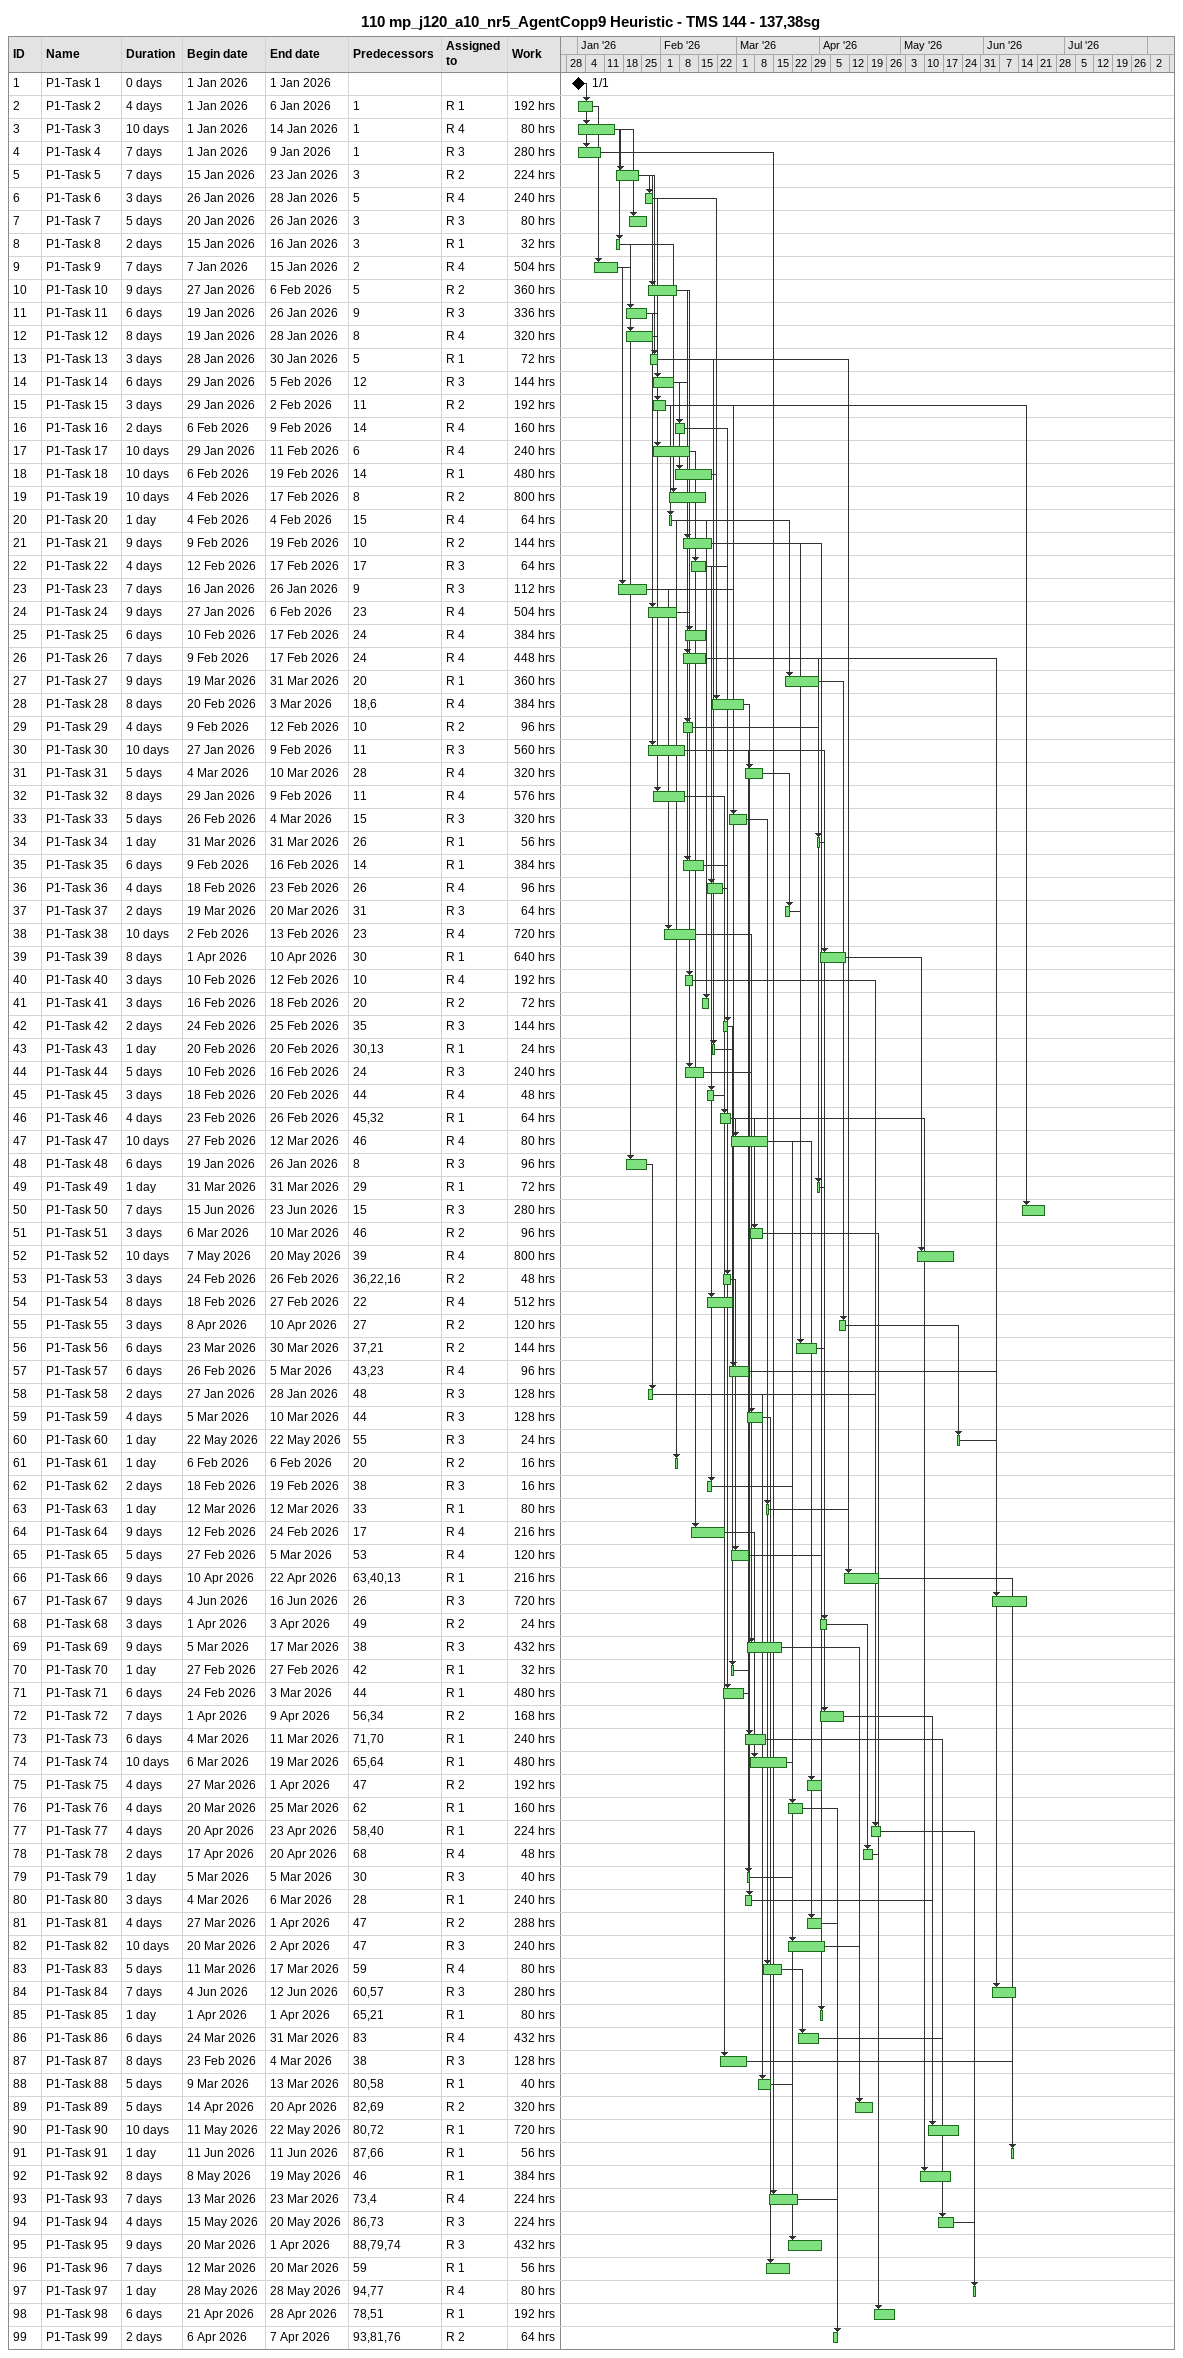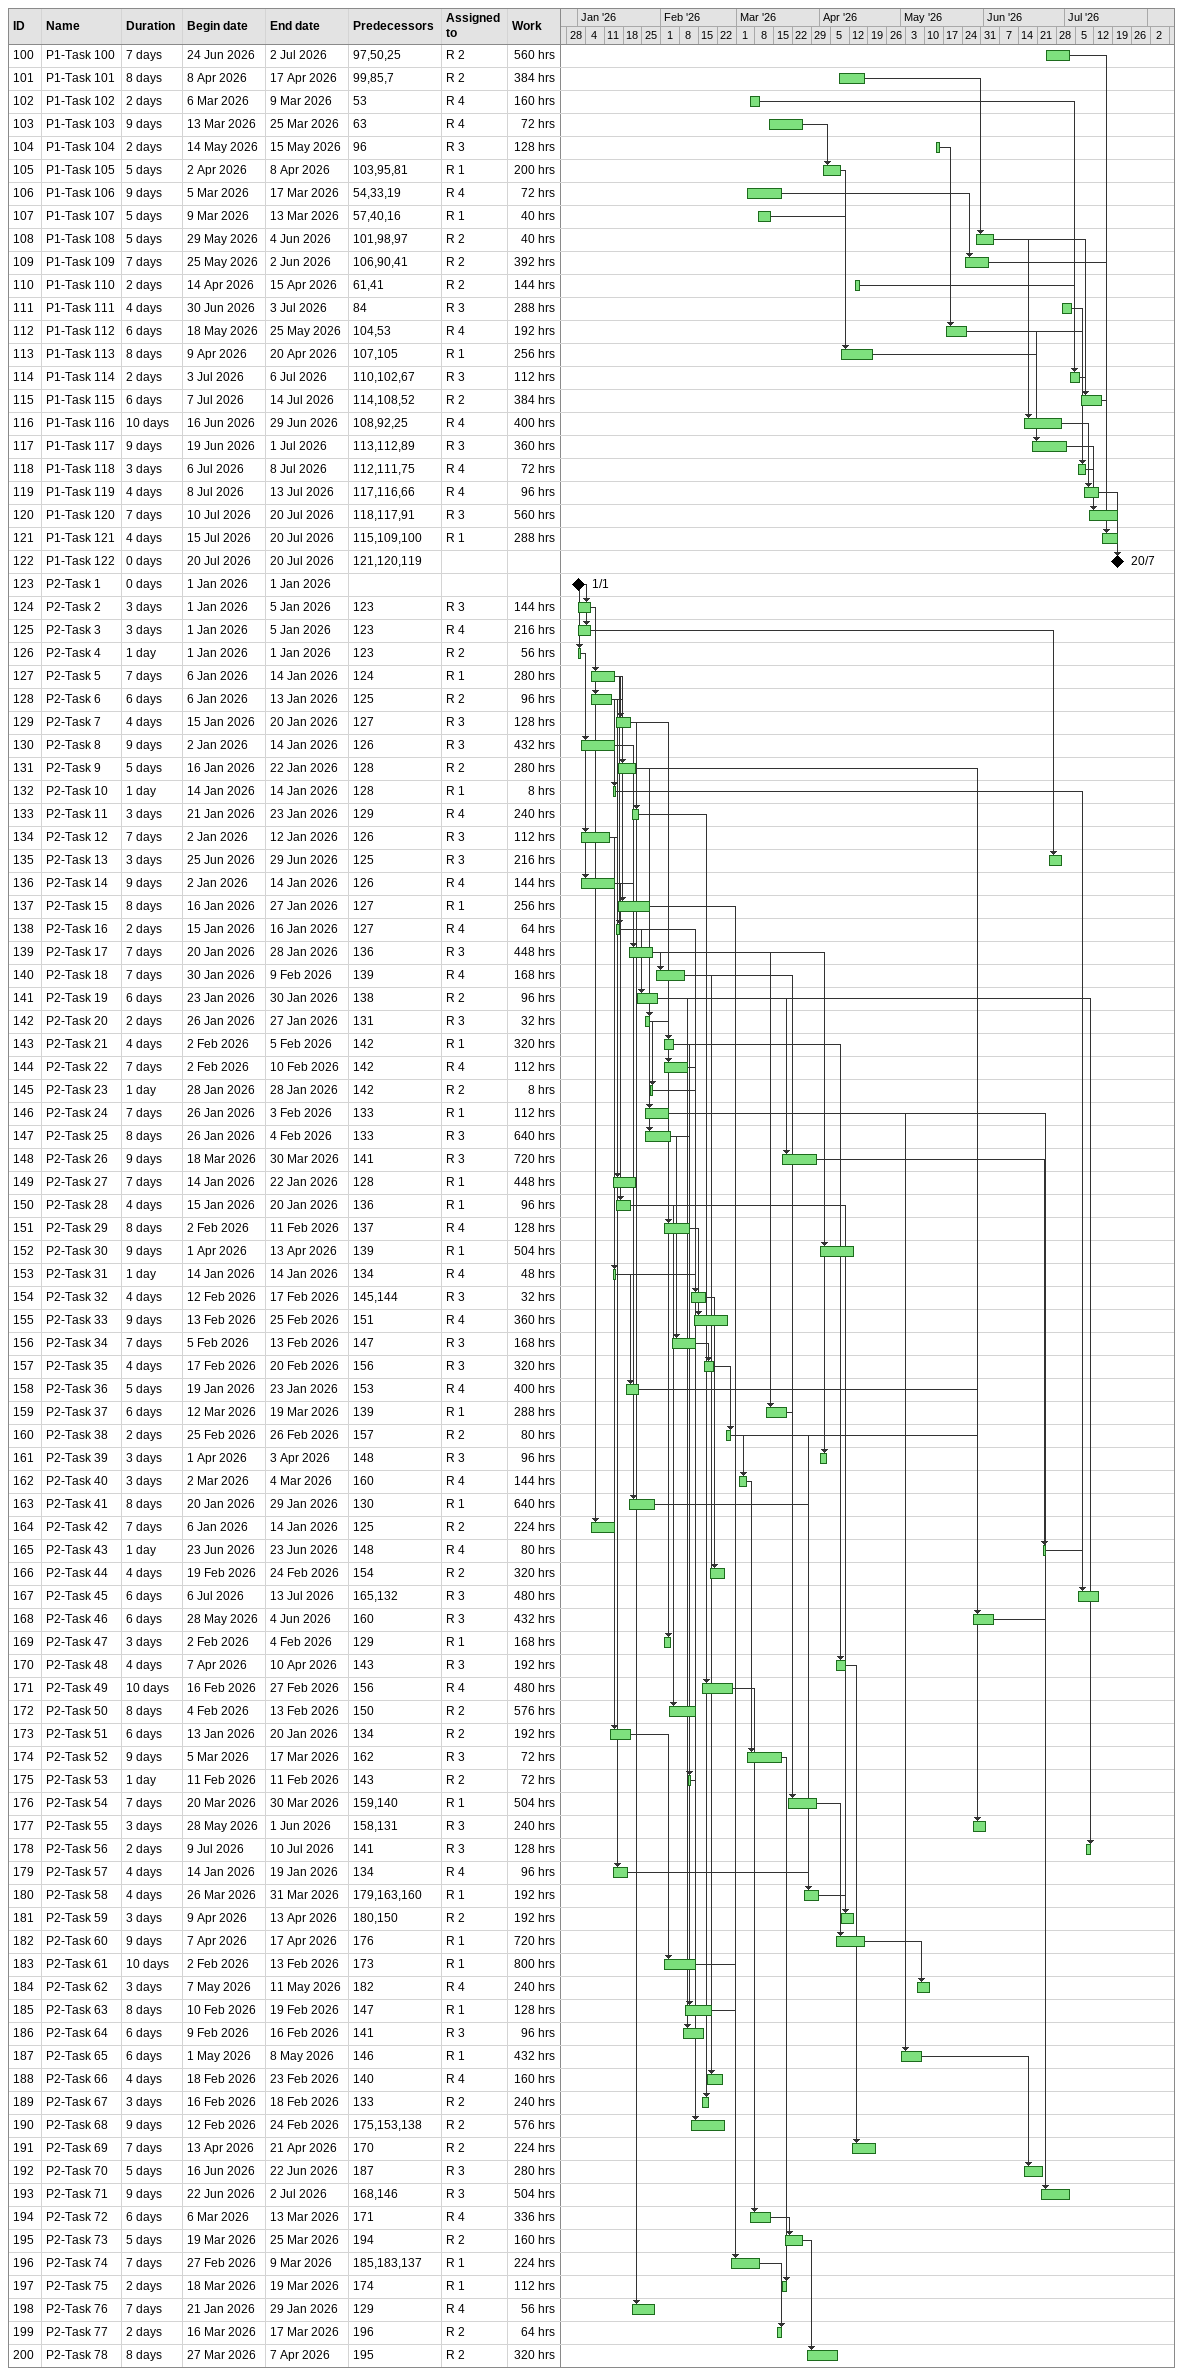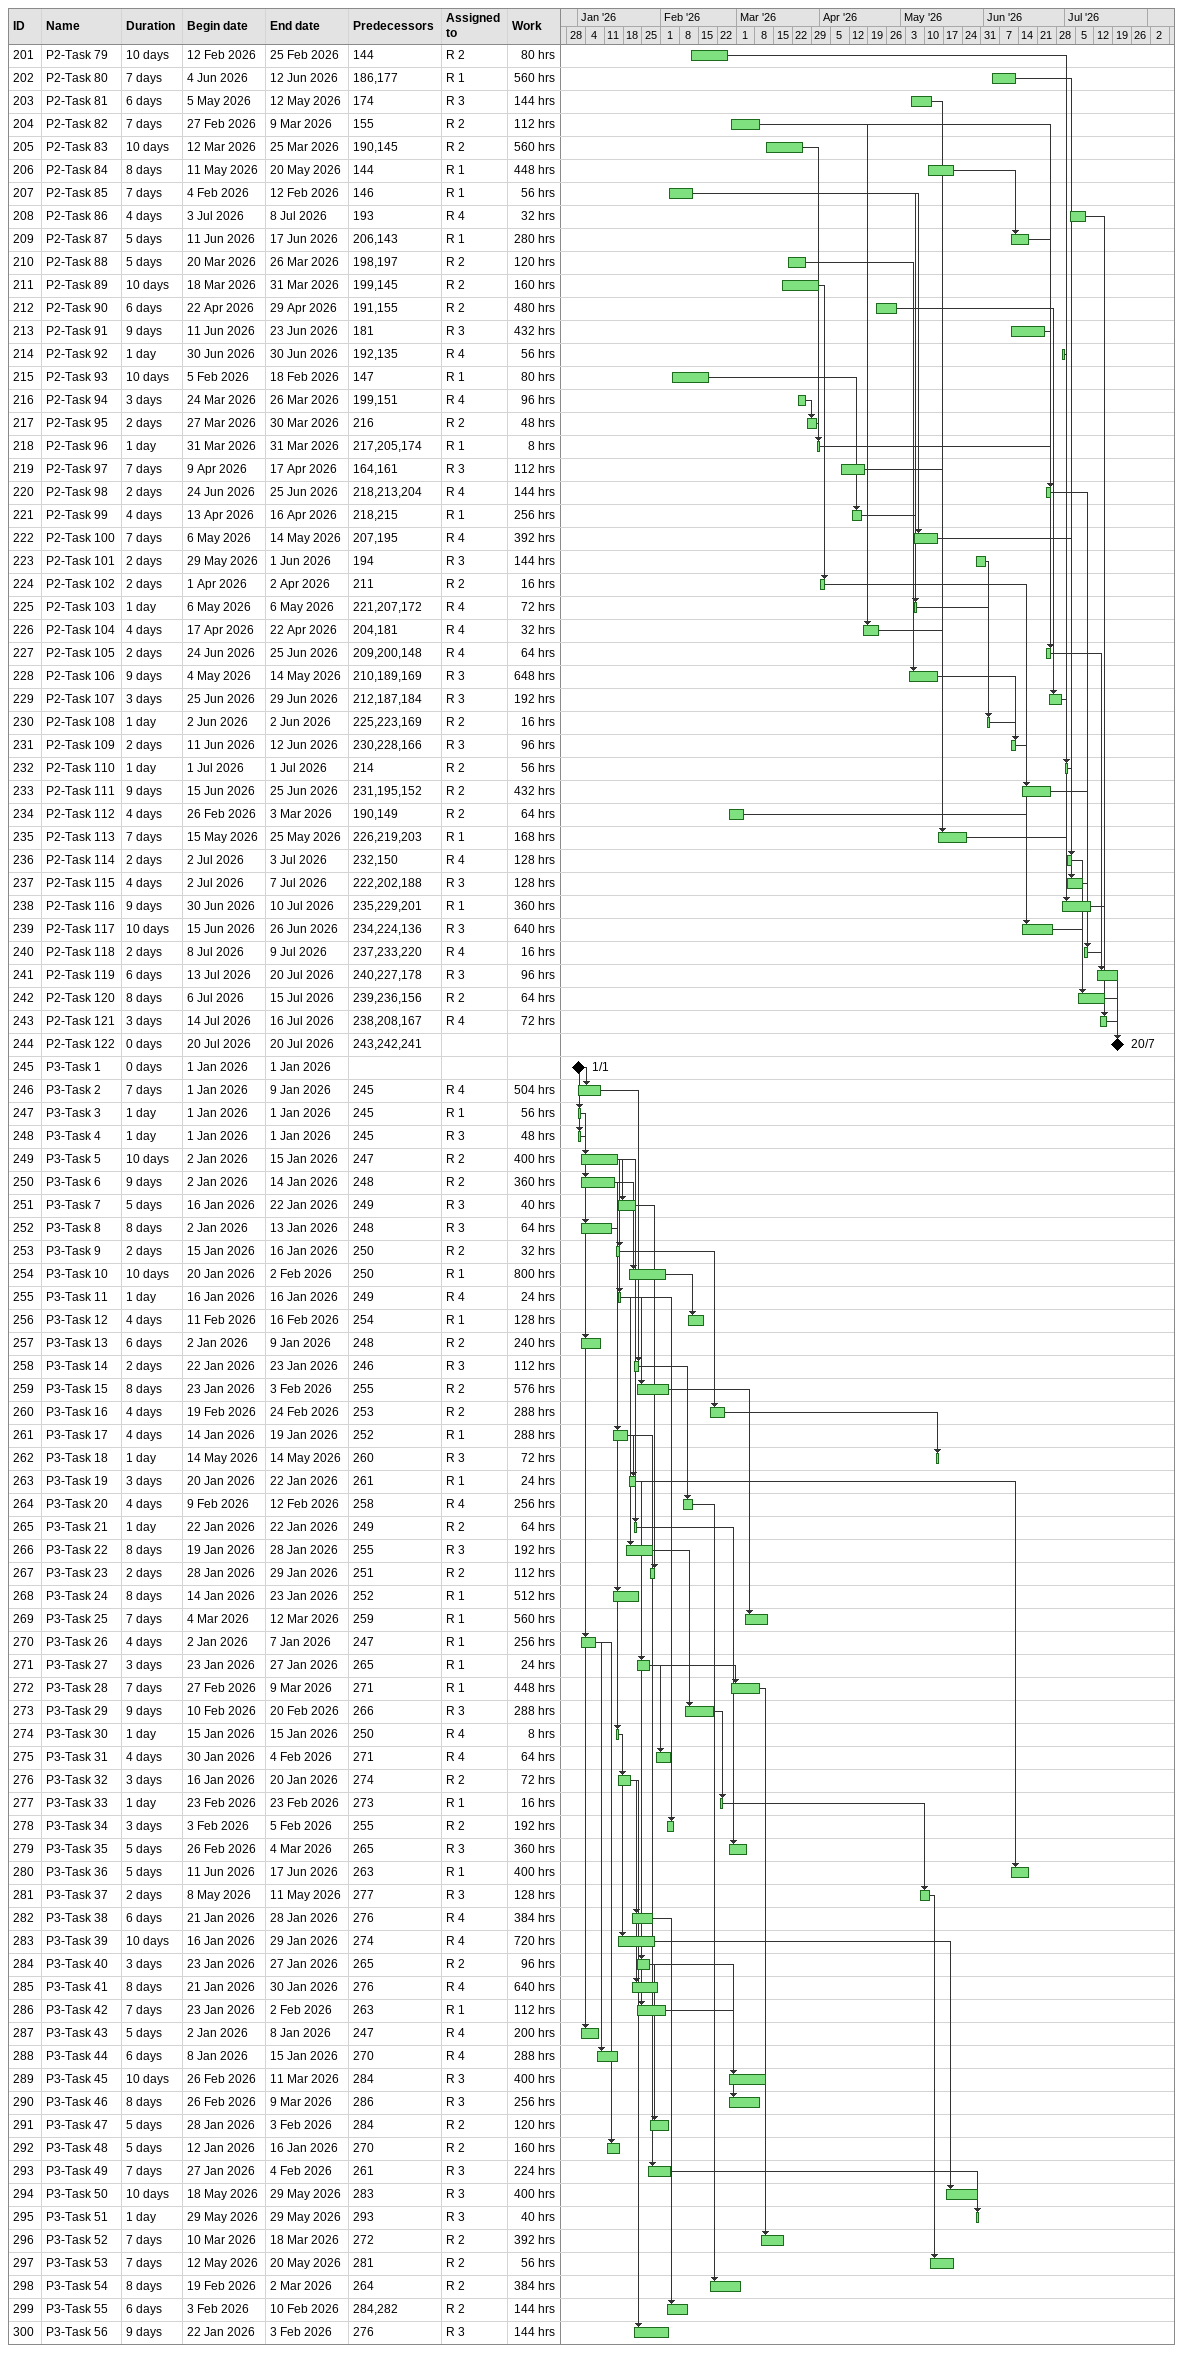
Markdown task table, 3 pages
110 mp_j120_a10_nr5_AgentCopp9 Heuristic - TMS 144 - 137,38sg

| ID | Task | Duration | Start | Finish | Predecessors | Resources | Work (h) |
|---|---|---|---|---|---|---|---|
| 1 | P1-Task 1 | 0d | 2026-01-01 | 2026-01-01 |  |  |  |
| 2 | P1-Task 2 | 4d | 2026-01-01 | 2026-01-06 | 1 | R 1 | 192 |
| 3 | P1-Task 3 | 10d | 2026-01-01 | 2026-01-14 | 1 | R 4 | 80 |
| 4 | P1-Task 4 | 7d | 2026-01-01 | 2026-01-09 | 1 | R 3 | 280 |
| 5 | P1-Task 5 | 7d | 2026-01-15 | 2026-01-23 | 3 | R 2 | 224 |
| 6 | P1-Task 6 | 3d | 2026-01-26 | 2026-01-28 | 5 | R 4 | 240 |
| 7 | P1-Task 7 | 5d | 2026-01-20 | 2026-01-26 | 3 | R 3 | 80 |
| 8 | P1-Task 8 | 2d | 2026-01-15 | 2026-01-16 | 3 | R 1 | 32 |
| 9 | P1-Task 9 | 7d | 2026-01-07 | 2026-01-15 | 2 | R 4 | 504 |
| 10 | P1-Task 10 | 9d | 2026-01-27 | 2026-02-06 | 5 | R 2 | 360 |
| 11 | P1-Task 11 | 6d | 2026-01-19 | 2026-01-26 | 9 | R 3 | 336 |
| 12 | P1-Task 12 | 8d | 2026-01-19 | 2026-01-28 | 8 | R 4 | 320 |
| 13 | P1-Task 13 | 3d | 2026-01-28 | 2026-01-30 | 5 | R 1 | 72 |
| 14 | P1-Task 14 | 6d | 2026-01-29 | 2026-02-05 | 12 | R 3 | 144 |
| 15 | P1-Task 15 | 3d | 2026-01-29 | 2026-02-02 | 11 | R 2 | 192 |
| 16 | P1-Task 16 | 2d | 2026-02-06 | 2026-02-09 | 14 | R 4 | 160 |
| 17 | P1-Task 17 | 10d | 2026-01-29 | 2026-02-11 | 6 | R 4 | 240 |
| 18 | P1-Task 18 | 10d | 2026-02-06 | 2026-02-19 | 14 | R 1 | 480 |
| 19 | P1-Task 19 | 10d | 2026-02-04 | 2026-02-17 | 8 | R 2 | 800 |
| 20 | P1-Task 20 | 1d | 2026-02-04 | 2026-02-04 | 15 | R 4 | 64 |
| 21 | P1-Task 21 | 9d | 2026-02-09 | 2026-02-19 | 10 | R 2 | 144 |
| 22 | P1-Task 22 | 4d | 2026-02-12 | 2026-02-17 | 17 | R 3 | 64 |
| 23 | P1-Task 23 | 7d | 2026-01-16 | 2026-01-26 | 9 | R 3 | 112 |
| 24 | P1-Task 24 | 9d | 2026-01-27 | 2026-02-06 | 23 | R 4 | 504 |
| 25 | P1-Task 25 | 6d | 2026-02-10 | 2026-02-17 | 24 | R 4 | 384 |
| 26 | P1-Task 26 | 7d | 2026-02-09 | 2026-02-17 | 24 | R 4 | 448 |
| 27 | P1-Task 27 | 9d | 2026-03-19 | 2026-03-31 | 20 | R 1 | 360 |
| 28 | P1-Task 28 | 8d | 2026-02-20 | 2026-03-03 | 18, 6 | R 4 | 384 |
| 29 | P1-Task 29 | 4d | 2026-02-09 | 2026-02-12 | 10 | R 2 | 96 |
| 30 | P1-Task 30 | 10d | 2026-01-27 | 2026-02-09 | 11 | R 3 | 560 |
| 31 | P1-Task 31 | 5d | 2026-03-04 | 2026-03-10 | 28 | R 4 | 320 |
| 32 | P1-Task 32 | 8d | 2026-01-29 | 2026-02-09 | 11 | R 4 | 576 |
| 33 | P1-Task 33 | 5d | 2026-02-26 | 2026-03-04 | 15 | R 3 | 320 |
| 34 | P1-Task 34 | 1d | 2026-03-31 | 2026-03-31 | 26 | R 1 | 56 |
| 35 | P1-Task 35 | 6d | 2026-02-09 | 2026-02-16 | 14 | R 1 | 384 |
| 36 | P1-Task 36 | 4d | 2026-02-18 | 2026-02-23 | 26 | R 4 | 96 |
| 37 | P1-Task 37 | 2d | 2026-03-19 | 2026-03-20 | 31 | R 3 | 64 |
| 38 | P1-Task 38 | 10d | 2026-02-02 | 2026-02-13 | 23 | R 4 | 720 |
| 39 | P1-Task 39 | 8d | 2026-04-01 | 2026-04-10 | 30 | R 1 | 640 |
| 40 | P1-Task 40 | 3d | 2026-02-10 | 2026-02-12 | 10 | R 4 | 192 |
| 41 | P1-Task 41 | 3d | 2026-02-16 | 2026-02-18 | 20 | R 2 | 72 |
| 42 | P1-Task 42 | 2d | 2026-02-24 | 2026-02-25 | 35 | R 3 | 144 |
| 43 | P1-Task 43 | 1d | 2026-02-20 | 2026-02-20 | 30, 13 | R 1 | 24 |
| 44 | P1-Task 44 | 5d | 2026-02-10 | 2026-02-16 | 24 | R 3 | 240 |
| 45 | P1-Task 45 | 3d | 2026-02-18 | 2026-02-20 | 44 | R 4 | 48 |
| 46 | P1-Task 46 | 4d | 2026-02-23 | 2026-02-26 | 45, 32 | R 1 | 64 |
| 47 | P1-Task 47 | 10d | 2026-02-27 | 2026-03-12 | 46 | R 4 | 80 |
| 48 | P1-Task 48 | 6d | 2026-01-19 | 2026-01-26 | 8 | R 3 | 96 |
| 49 | P1-Task 49 | 1d | 2026-03-31 | 2026-03-31 | 29 | R 1 | 72 |
| 50 | P1-Task 50 | 7d | 2026-06-15 | 2026-06-23 | 15 | R 3 | 280 |
| 51 | P1-Task 51 | 3d | 2026-03-06 | 2026-03-10 | 46 | R 2 | 96 |
| 52 | P1-Task 52 | 10d | 2026-05-07 | 2026-05-20 | 39 | R 4 | 800 |
| 53 | P1-Task 53 | 3d | 2026-02-24 | 2026-02-26 | 36, 22, 16 | R 2 | 48 |
| 54 | P1-Task 54 | 8d | 2026-02-18 | 2026-02-27 | 22 | R 4 | 512 |
| 55 | P1-Task 55 | 3d | 2026-04-08 | 2026-04-10 | 27 | R 2 | 120 |
| 56 | P1-Task 56 | 6d | 2026-03-23 | 2026-03-30 | 37, 21 | R 2 | 144 |
| 57 | P1-Task 57 | 6d | 2026-02-26 | 2026-03-05 | 43, 23 | R 4 | 96 |
| 58 | P1-Task 58 | 2d | 2026-01-27 | 2026-01-28 | 48 | R 3 | 128 |
| 59 | P1-Task 59 | 4d | 2026-03-05 | 2026-03-10 | 44 | R 3 | 128 |
| 60 | P1-Task 60 | 1d | 2026-05-22 | 2026-05-22 | 55 | R 3 | 24 |
| 61 | P1-Task 61 | 1d | 2026-02-06 | 2026-02-06 | 20 | R 2 | 16 |
| 62 | P1-Task 62 | 2d | 2026-02-18 | 2026-02-19 | 38 | R 3 | 16 |
| 63 | P1-Task 63 | 1d | 2026-03-12 | 2026-03-12 | 33 | R 1 | 80 |
| 64 | P1-Task 64 | 9d | 2026-02-12 | 2026-02-24 | 17 | R 4 | 216 |
| 65 | P1-Task 65 | 5d | 2026-02-27 | 2026-03-05 | 53 | R 4 | 120 |
| 66 | P1-Task 66 | 9d | 2026-04-10 | 2026-04-22 | 63, 40, 13 | R 1 | 216 |
| 67 | P1-Task 67 | 9d | 2026-06-04 | 2026-06-16 | 26 | R 3 | 720 |
| 68 | P1-Task 68 | 3d | 2026-04-01 | 2026-04-03 | 49 | R 2 | 24 |
| 69 | P1-Task 69 | 9d | 2026-03-05 | 2026-03-17 | 38 | R 3 | 432 |
| 70 | P1-Task 70 | 1d | 2026-02-27 | 2026-02-27 | 42 | R 1 | 32 |
| 71 | P1-Task 71 | 6d | 2026-02-24 | 2026-03-03 | 44 | R 1 | 480 |
| 72 | P1-Task 72 | 7d | 2026-04-01 | 2026-04-09 | 56, 34 | R 2 | 168 |
| 73 | P1-Task 73 | 6d | 2026-03-04 | 2026-03-11 | 71, 70 | R 1 | 240 |
| 74 | P1-Task 74 | 10d | 2026-03-06 | 2026-03-19 | 65, 64 | R 1 | 480 |
| 75 | P1-Task 75 | 4d | 2026-03-27 | 2026-04-01 | 47 | R 2 | 192 |
| 76 | P1-Task 76 | 4d | 2026-03-20 | 2026-03-25 | 62 | R 1 | 160 |
| 77 | P1-Task 77 | 4d | 2026-04-20 | 2026-04-23 | 58, 40 | R 1 | 224 |
| 78 | P1-Task 78 | 2d | 2026-04-17 | 2026-04-20 | 68 | R 4 | 48 |
| 79 | P1-Task 79 | 1d | 2026-03-05 | 2026-03-05 | 30 | R 3 | 40 |
| 80 | P1-Task 80 | 3d | 2026-03-04 | 2026-03-06 | 28 | R 1 | 240 |
| 81 | P1-Task 81 | 4d | 2026-03-27 | 2026-04-01 | 47 | R 2 | 288 |
| 82 | P1-Task 82 | 10d | 2026-03-20 | 2026-04-02 | 47 | R 3 | 240 |
| 83 | P1-Task 83 | 5d | 2026-03-11 | 2026-03-17 | 59 | R 4 | 80 |
| 84 | P1-Task 84 | 7d | 2026-06-04 | 2026-06-12 | 60, 57 | R 3 | 280 |
| 85 | P1-Task 85 | 1d | 2026-04-01 | 2026-04-01 | 65, 21 | R 1 | 80 |
| 86 | P1-Task 86 | 6d | 2026-03-24 | 2026-03-31 | 83 | R 4 | 432 |
| 87 | P1-Task 87 | 8d | 2026-02-23 | 2026-03-04 | 38 | R 3 | 128 |
| 88 | P1-Task 88 | 5d | 2026-03-09 | 2026-03-13 | 80, 58 | R 1 | 40 |
| 89 | P1-Task 89 | 5d | 2026-04-14 | 2026-04-20 | 82, 69 | R 2 | 320 |
| 90 | P1-Task 90 | 10d | 2026-05-11 | 2026-05-22 | 80, 72 | R 1 | 720 |
| 91 | P1-Task 91 | 1d | 2026-06-11 | 2026-06-11 | 87, 66 | R 1 | 56 |
| 92 | P1-Task 92 | 8d | 2026-05-08 | 2026-05-19 | 46 | R 1 | 384 |
| 93 | P1-Task 93 | 7d | 2026-03-13 | 2026-03-23 | 73, 4 | R 4 | 224 |
| 94 | P1-Task 94 | 4d | 2026-05-15 | 2026-05-20 | 86, 73 | R 3 | 224 |
| 95 | P1-Task 95 | 9d | 2026-03-20 | 2026-04-01 | 88, 79, 74 | R 3 | 432 |
| 96 | P1-Task 96 | 7d | 2026-03-12 | 2026-03-20 | 59 | R 1 | 56 |
| 97 | P1-Task 97 | 1d | 2026-05-28 | 2026-05-28 | 94, 77 | R 4 | 80 |
| 98 | P1-Task 98 | 6d | 2026-04-21 | 2026-04-28 | 78, 51 | R 1 | 192 |
| 99 | P1-Task 99 | 2d | 2026-04-06 | 2026-04-07 | 93, 81, 76 | R 2 | 64 |
| 100 | P1-Task 100 | 7d | 2026-06-24 | 2026-07-02 | 97, 50, 25 | R 2 | 560 |
| 101 | P1-Task 101 | 8d | 2026-04-08 | 2026-04-17 | 99, 85, 7 | R 2 | 384 |
| 102 | P1-Task 102 | 2d | 2026-03-06 | 2026-03-09 | 53 | R 4 | 160 |
| 103 | P1-Task 103 | 9d | 2026-03-13 | 2026-03-25 | 63 | R 4 | 72 |
| 104 | P1-Task 104 | 2d | 2026-05-14 | 2026-05-15 | 96 | R 3 | 128 |
| 105 | P1-Task 105 | 5d | 2026-04-02 | 2026-04-08 | 103, 95, 81 | R 1 | 200 |
| 106 | P1-Task 106 | 9d | 2026-03-05 | 2026-03-17 | 54, 33, 19 | R 4 | 72 |
| 107 | P1-Task 107 | 5d | 2026-03-09 | 2026-03-13 | 57, 40, 16 | R 1 | 40 |
| 108 | P1-Task 108 | 5d | 2026-05-29 | 2026-06-04 | 101, 98, 97 | R 2 | 40 |
| 109 | P1-Task 109 | 7d | 2026-05-25 | 2026-06-02 | 106, 90, 41 | R 2 | 392 |
| 110 | P1-Task 110 | 2d | 2026-04-14 | 2026-04-15 | 61, 41 | R 2 | 144 |
| 111 | P1-Task 111 | 4d | 2026-06-30 | 2026-07-03 | 84 | R 3 | 288 |
| 112 | P1-Task 112 | 6d | 2026-05-18 | 2026-05-25 | 104, 53 | R 4 | 192 |
| 113 | P1-Task 113 | 8d | 2026-04-09 | 2026-04-20 | 107, 105 | R 1 | 256 |
| 114 | P1-Task 114 | 2d | 2026-07-03 | 2026-07-06 | 110, 102, 67 | R 3 | 112 |
| 115 | P1-Task 115 | 6d | 2026-07-07 | 2026-07-14 | 114, 108, 52 | R 2 | 384 |
| 116 | P1-Task 116 | 10d | 2026-06-16 | 2026-06-29 | 108, 92, 25 | R 4 | 400 |
| 117 | P1-Task 117 | 9d | 2026-06-19 | 2026-07-01 | 113, 112, 89 | R 3 | 360 |
| 118 | P1-Task 118 | 3d | 2026-07-06 | 2026-07-08 | 112, 111, 75 | R 4 | 72 |
| 119 | P1-Task 119 | 4d | 2026-07-08 | 2026-07-13 | 117, 116, 66 | R 4 | 96 |
| 120 | P1-Task 120 | 7d | 2026-07-10 | 2026-07-20 | 118, 117, 91 | R 3 | 560 |
| 121 | P1-Task 121 | 4d | 2026-07-15 | 2026-07-20 | 115, 109, 100 | R 1 | 288 |
| 122 | P1-Task 122 | 0d | 2026-07-20 | 2026-07-20 | 121, 120, 119 |  |  |
| 123 | P2-Task 1 | 0d | 2026-01-01 | 2026-01-01 |  |  |  |
| 124 | P2-Task 2 | 3d | 2026-01-01 | 2026-01-05 | 123 | R 3 | 144 |
| 125 | P2-Task 3 | 3d | 2026-01-01 | 2026-01-05 | 123 | R 4 | 216 |
| 126 | P2-Task 4 | 1d | 2026-01-01 | 2026-01-01 | 123 | R 2 | 56 |
| 127 | P2-Task 5 | 7d | 2026-01-06 | 2026-01-14 | 124 | R 1 | 280 |
| 128 | P2-Task 6 | 6d | 2026-01-06 | 2026-01-13 | 125 | R 2 | 96 |
| 129 | P2-Task 7 | 4d | 2026-01-15 | 2026-01-20 | 127 | R 3 | 128 |
| 130 | P2-Task 8 | 9d | 2026-01-02 | 2026-01-14 | 126 | R 3 | 432 |
| 131 | P2-Task 9 | 5d | 2026-01-16 | 2026-01-22 | 128 | R 2 | 280 |
| 132 | P2-Task 10 | 1d | 2026-01-14 | 2026-01-14 | 128 | R 1 | 8 |
| 133 | P2-Task 11 | 3d | 2026-01-21 | 2026-01-23 | 129 | R 4 | 240 |
| 134 | P2-Task 12 | 7d | 2026-01-02 | 2026-01-12 | 126 | R 3 | 112 |
| 135 | P2-Task 13 | 3d | 2026-06-25 | 2026-06-29 | 125 | R 3 | 216 |
| 136 | P2-Task 14 | 9d | 2026-01-02 | 2026-01-14 | 126 | R 4 | 144 |
| 137 | P2-Task 15 | 8d | 2026-01-16 | 2026-01-27 | 127 | R 1 | 256 |
| 138 | P2-Task 16 | 2d | 2026-01-15 | 2026-01-16 | 127 | R 4 | 64 |
| 139 | P2-Task 17 | 7d | 2026-01-20 | 2026-01-28 | 136 | R 3 | 448 |
| 140 | P2-Task 18 | 7d | 2026-01-30 | 2026-02-09 | 139 | R 4 | 168 |
| 141 | P2-Task 19 | 6d | 2026-01-23 | 2026-01-30 | 138 | R 2 | 96 |
| 142 | P2-Task 20 | 2d | 2026-01-26 | 2026-01-27 | 131 | R 3 | 32 |
| 143 | P2-Task 21 | 4d | 2026-02-02 | 2026-02-05 | 142 | R 1 | 320 |
| 144 | P2-Task 22 | 7d | 2026-02-02 | 2026-02-10 | 142 | R 4 | 112 |
| 145 | P2-Task 23 | 1d | 2026-01-28 | 2026-01-28 | 142 | R 2 | 8 |
| 146 | P2-Task 24 | 7d | 2026-01-26 | 2026-02-03 | 133 | R 1 | 112 |
| 147 | P2-Task 25 | 8d | 2026-01-26 | 2026-02-04 | 133 | R 3 | 640 |
| 148 | P2-Task 26 | 9d | 2026-03-18 | 2026-03-30 | 141 | R 3 | 720 |
| 149 | P2-Task 27 | 7d | 2026-01-14 | 2026-01-22 | 128 | R 1 | 448 |
| 150 | P2-Task 28 | 4d | 2026-01-15 | 2026-01-20 | 136 | R 1 | 96 |
| 151 | P2-Task 29 | 8d | 2026-02-02 | 2026-02-11 | 137 | R 4 | 128 |
| 152 | P2-Task 30 | 9d | 2026-04-01 | 2026-04-13 | 139 | R 1 | 504 |
| 153 | P2-Task 31 | 1d | 2026-01-14 | 2026-01-14 | 134 | R 4 | 48 |
| 154 | P2-Task 32 | 4d | 2026-02-12 | 2026-02-17 | 145, 144 | R 3 | 32 |
| 155 | P2-Task 33 | 9d | 2026-02-13 | 2026-02-25 | 151 | R 4 | 360 |
| 156 | P2-Task 34 | 7d | 2026-02-05 | 2026-02-13 | 147 | R 3 | 168 |
| 157 | P2-Task 35 | 4d | 2026-02-17 | 2026-02-20 | 156 | R 3 | 320 |
| 158 | P2-Task 36 | 5d | 2026-01-19 | 2026-01-23 | 153 | R 4 | 400 |
| 159 | P2-Task 37 | 6d | 2026-03-12 | 2026-03-19 | 139 | R 1 | 288 |
| 160 | P2-Task 38 | 2d | 2026-02-25 | 2026-02-26 | 157 | R 2 | 80 |
| 161 | P2-Task 39 | 3d | 2026-04-01 | 2026-04-03 | 148 | R 3 | 96 |
| 162 | P2-Task 40 | 3d | 2026-03-02 | 2026-03-04 | 160 | R 4 | 144 |
| 163 | P2-Task 41 | 8d | 2026-01-20 | 2026-01-29 | 130 | R 1 | 640 |
| 164 | P2-Task 42 | 7d | 2026-01-06 | 2026-01-14 | 125 | R 2 | 224 |
| 165 | P2-Task 43 | 1d | 2026-06-23 | 2026-06-23 | 148 | R 4 | 80 |
| 166 | P2-Task 44 | 4d | 2026-02-19 | 2026-02-24 | 154 | R 2 | 320 |
| 167 | P2-Task 45 | 6d | 2026-07-06 | 2026-07-13 | 165, 132 | R 3 | 480 |
| 168 | P2-Task 46 | 6d | 2026-05-28 | 2026-06-04 | 160 | R 3 | 432 |
| 169 | P2-Task 47 | 3d | 2026-02-02 | 2026-02-04 | 129 | R 1 | 168 |
| 170 | P2-Task 48 | 4d | 2026-04-07 | 2026-04-10 | 143 | R 3 | 192 |
| 171 | P2-Task 49 | 10d | 2026-02-16 | 2026-02-27 | 156 | R 4 | 480 |
| 172 | P2-Task 50 | 8d | 2026-02-04 | 2026-02-13 | 150 | R 2 | 576 |
| 173 | P2-Task 51 | 6d | 2026-01-13 | 2026-01-20 | 134 | R 2 | 192 |
| 174 | P2-Task 52 | 9d | 2026-03-05 | 2026-03-17 | 162 | R 3 | 72 |
| 175 | P2-Task 53 | 1d | 2026-02-11 | 2026-02-11 | 143 | R 2 | 72 |
| 176 | P2-Task 54 | 7d | 2026-03-20 | 2026-03-30 | 159, 140 | R 1 | 504 |
| 177 | P2-Task 55 | 3d | 2026-05-28 | 2026-06-01 | 158, 131 | R 3 | 240 |
| 178 | P2-Task 56 | 2d | 2026-07-09 | 2026-07-10 | 141 | R 3 | 128 |
| 179 | P2-Task 57 | 4d | 2026-01-14 | 2026-01-19 | 134 | R 4 | 96 |
| 180 | P2-Task 58 | 4d | 2026-03-26 | 2026-03-31 | 179, 163, 160 | R 1 | 192 |
| 181 | P2-Task 59 | 3d | 2026-04-09 | 2026-04-13 | 180, 150 | R 2 | 192 |
| 182 | P2-Task 60 | 9d | 2026-04-07 | 2026-04-17 | 176 | R 1 | 720 |
| 183 | P2-Task 61 | 10d | 2026-02-02 | 2026-02-13 | 173 | R 1 | 800 |
| 184 | P2-Task 62 | 3d | 2026-05-07 | 2026-05-11 | 182 | R 4 | 240 |
| 185 | P2-Task 63 | 8d | 2026-02-10 | 2026-02-19 | 147 | R 1 | 128 |
| 186 | P2-Task 64 | 6d | 2026-02-09 | 2026-02-16 | 141 | R 3 | 96 |
| 187 | P2-Task 65 | 6d | 2026-05-01 | 2026-05-08 | 146 | R 1 | 432 |
| 188 | P2-Task 66 | 4d | 2026-02-18 | 2026-02-23 | 140 | R 4 | 160 |
| 189 | P2-Task 67 | 3d | 2026-02-16 | 2026-02-18 | 133 | R 2 | 240 |
| 190 | P2-Task 68 | 9d | 2026-02-12 | 2026-02-24 | 175, 153, 138 | R 2 | 576 |
| 191 | P2-Task 69 | 7d | 2026-04-13 | 2026-04-21 | 170 | R 2 | 224 |
| 192 | P2-Task 70 | 5d | 2026-06-16 | 2026-06-22 | 187 | R 3 | 280 |
| 193 | P2-Task 71 | 9d | 2026-06-22 | 2026-07-02 | 168, 146 | R 3 | 504 |
| 194 | P2-Task 72 | 6d | 2026-03-06 | 2026-03-13 | 171 | R 4 | 336 |
| 195 | P2-Task 73 | 5d | 2026-03-19 | 2026-03-25 | 194 | R 2 | 160 |
| 196 | P2-Task 74 | 7d | 2026-02-27 | 2026-03-09 | 185, 183, 137 | R 1 | 224 |
| 197 | P2-Task 75 | 2d | 2026-03-18 | 2026-03-19 | 174 | R 1 | 112 |
| 198 | P2-Task 76 | 7d | 2026-01-21 | 2026-01-29 | 129 | R 4 | 56 |
| 199 | P2-Task 77 | 2d | 2026-03-16 | 2026-03-17 | 196 | R 2 | 64 |
| 200 | P2-Task 78 | 8d | 2026-03-27 | 2026-04-07 | 195 | R 2 | 320 |
| 201 | P2-Task 79 | 10d | 2026-02-12 | 2026-02-25 | 144 | R 2 | 80 |
| 202 | P2-Task 80 | 7d | 2026-06-04 | 2026-06-12 | 186, 177 | R 1 | 560 |
| 203 | P2-Task 81 | 6d | 2026-05-05 | 2026-05-12 | 174 | R 3 | 144 |
| 204 | P2-Task 82 | 7d | 2026-02-27 | 2026-03-09 | 155 | R 2 | 112 |
| 205 | P2-Task 83 | 10d | 2026-03-12 | 2026-03-25 | 190, 145 | R 2 | 560 |
| 206 | P2-Task 84 | 8d | 2026-05-11 | 2026-05-20 | 144 | R 1 | 448 |
| 207 | P2-Task 85 | 7d | 2026-02-04 | 2026-02-12 | 146 | R 1 | 56 |
| 208 | P2-Task 86 | 4d | 2026-07-03 | 2026-07-08 | 193 | R 4 | 32 |
| 209 | P2-Task 87 | 5d | 2026-06-11 | 2026-06-17 | 206, 143 | R 1 | 280 |
| 210 | P2-Task 88 | 5d | 2026-03-20 | 2026-03-26 | 198, 197 | R 2 | 120 |
| 211 | P2-Task 89 | 10d | 2026-03-18 | 2026-03-31 | 199, 145 | R 2 | 160 |
| 212 | P2-Task 90 | 6d | 2026-04-22 | 2026-04-29 | 191, 155 | R 2 | 480 |
| 213 | P2-Task 91 | 9d | 2026-06-11 | 2026-06-23 | 181 | R 3 | 432 |
| 214 | P2-Task 92 | 1d | 2026-06-30 | 2026-06-30 | 192, 135 | R 4 | 56 |
| 215 | P2-Task 93 | 10d | 2026-02-05 | 2026-02-18 | 147 | R 1 | 80 |
| 216 | P2-Task 94 | 3d | 2026-03-24 | 2026-03-26 | 199, 151 | R 4 | 96 |
| 217 | P2-Task 95 | 2d | 2026-03-27 | 2026-03-30 | 216 | R 2 | 48 |
| 218 | P2-Task 96 | 1d | 2026-03-31 | 2026-03-31 | 217, 205, 174 | R 1 | 8 |
| 219 | P2-Task 97 | 7d | 2026-04-09 | 2026-04-17 | 164, 161 | R 3 | 112 |
| 220 | P2-Task 98 | 2d | 2026-06-24 | 2026-06-25 | 218, 213, 204 | R 4 | 144 |
| 221 | P2-Task 99 | 4d | 2026-04-13 | 2026-04-16 | 218, 215 | R 1 | 256 |
| 222 | P2-Task 100 | 7d | 2026-05-06 | 2026-05-14 | 207, 195 | R 4 | 392 |
| 223 | P2-Task 101 | 2d | 2026-05-29 | 2026-06-01 | 194 | R 3 | 144 |
| 224 | P2-Task 102 | 2d | 2026-04-01 | 2026-04-02 | 211 | R 2 | 16 |
| 225 | P2-Task 103 | 1d | 2026-05-06 | 2026-05-06 | 221, 207, 172 | R 4 | 72 |
| 226 | P2-Task 104 | 4d | 2026-04-17 | 2026-04-22 | 204, 181 | R 4 | 32 |
| 227 | P2-Task 105 | 2d | 2026-06-24 | 2026-06-25 | 209, 200, 148 | R 4 | 64 |
| 228 | P2-Task 106 | 9d | 2026-05-04 | 2026-05-14 | 210, 189, 169 | R 3 | 648 |
| 229 | P2-Task 107 | 3d | 2026-06-25 | 2026-06-29 | 212, 187, 184 | R 3 | 192 |
| 230 | P2-Task 108 | 1d | 2026-06-02 | 2026-06-02 | 225, 223, 169 | R 2 | 16 |
| 231 | P2-Task 109 | 2d | 2026-06-11 | 2026-06-12 | 230, 228, 166 | R 3 | 96 |
| 232 | P2-Task 110 | 1d | 2026-07-01 | 2026-07-01 | 214 | R 2 | 56 |
| 233 | P2-Task 111 | 9d | 2026-06-15 | 2026-06-25 | 231, 195, 152 | R 2 | 432 |
| 234 | P2-Task 112 | 4d | 2026-02-26 | 2026-03-03 | 190, 149 | R 2 | 64 |
| 235 | P2-Task 113 | 7d | 2026-05-15 | 2026-05-25 | 226, 219, 203 | R 1 | 168 |
| 236 | P2-Task 114 | 2d | 2026-07-02 | 2026-07-03 | 232, 150 | R 4 | 128 |
| 237 | P2-Task 115 | 4d | 2026-07-02 | 2026-07-07 | 222, 202, 188 | R 3 | 128 |
| 238 | P2-Task 116 | 9d | 2026-06-30 | 2026-07-10 | 235, 229, 201 | R 1 | 360 |
| 239 | P2-Task 117 | 10d | 2026-06-15 | 2026-06-26 | 234, 224, 136 | R 3 | 640 |
| 240 | P2-Task 118 | 2d | 2026-07-08 | 2026-07-09 | 237, 233, 220 | R 4 | 16 |
| 241 | P2-Task 119 | 6d | 2026-07-13 | 2026-07-20 | 240, 227, 178 | R 3 | 96 |
| 242 | P2-Task 120 | 8d | 2026-07-06 | 2026-07-15 | 239, 236, 156 | R 2 | 64 |
| 243 | P2-Task 121 | 3d | 2026-07-14 | 2026-07-16 | 238, 208, 167 | R 4 | 72 |
| 244 | P2-Task 122 | 0d | 2026-07-20 | 2026-07-20 | 243, 242, 241 |  |  |
| 245 | P3-Task 1 | 0d | 2026-01-01 | 2026-01-01 |  |  |  |
| 246 | P3-Task 2 | 7d | 2026-01-01 | 2026-01-09 | 245 | R 4 | 504 |
| 247 | P3-Task 3 | 1d | 2026-01-01 | 2026-01-01 | 245 | R 1 | 56 |
| 248 | P3-Task 4 | 1d | 2026-01-01 | 2026-01-01 | 245 | R 3 | 48 |
| 249 | P3-Task 5 | 10d | 2026-01-02 | 2026-01-15 | 247 | R 2 | 400 |
| 250 | P3-Task 6 | 9d | 2026-01-02 | 2026-01-14 | 248 | R 2 | 360 |
| 251 | P3-Task 7 | 5d | 2026-01-16 | 2026-01-22 | 249 | R 3 | 40 |
| 252 | P3-Task 8 | 8d | 2026-01-02 | 2026-01-13 | 248 | R 3 | 64 |
| 253 | P3-Task 9 | 2d | 2026-01-15 | 2026-01-16 | 250 | R 2 | 32 |
| 254 | P3-Task 10 | 10d | 2026-01-20 | 2026-02-02 | 250 | R 1 | 800 |
| 255 | P3-Task 11 | 1d | 2026-01-16 | 2026-01-16 | 249 | R 4 | 24 |
| 256 | P3-Task 12 | 4d | 2026-02-11 | 2026-02-16 | 254 | R 1 | 128 |
| 257 | P3-Task 13 | 6d | 2026-01-02 | 2026-01-09 | 248 | R 2 | 240 |
| 258 | P3-Task 14 | 2d | 2026-01-22 | 2026-01-23 | 246 | R 3 | 112 |
| 259 | P3-Task 15 | 8d | 2026-01-23 | 2026-02-03 | 255 | R 2 | 576 |
| 260 | P3-Task 16 | 4d | 2026-02-19 | 2026-02-24 | 253 | R 2 | 288 |
| 261 | P3-Task 17 | 4d | 2026-01-14 | 2026-01-19 | 252 | R 1 | 288 |
| 262 | P3-Task 18 | 1d | 2026-05-14 | 2026-05-14 | 260 | R 3 | 72 |
| 263 | P3-Task 19 | 3d | 2026-01-20 | 2026-01-22 | 261 | R 1 | 24 |
| 264 | P3-Task 20 | 4d | 2026-02-09 | 2026-02-12 | 258 | R 4 | 256 |
| 265 | P3-Task 21 | 1d | 2026-01-22 | 2026-01-22 | 249 | R 2 | 64 |
| 266 | P3-Task 22 | 8d | 2026-01-19 | 2026-01-28 | 255 | R 3 | 192 |
| 267 | P3-Task 23 | 2d | 2026-01-28 | 2026-01-29 | 251 | R 2 | 112 |
| 268 | P3-Task 24 | 8d | 2026-01-14 | 2026-01-23 | 252 | R 1 | 512 |
| 269 | P3-Task 25 | 7d | 2026-03-04 | 2026-03-12 | 259 | R 1 | 560 |
| 270 | P3-Task 26 | 4d | 2026-01-02 | 2026-01-07 | 247 | R 1 | 256 |
| 271 | P3-Task 27 | 3d | 2026-01-23 | 2026-01-27 | 265 | R 1 | 24 |
| 272 | P3-Task 28 | 7d | 2026-02-27 | 2026-03-09 | 271 | R 1 | 448 |
| 273 | P3-Task 29 | 9d | 2026-02-10 | 2026-02-20 | 266 | R 3 | 288 |
| 274 | P3-Task 30 | 1d | 2026-01-15 | 2026-01-15 | 250 | R 4 | 8 |
| 275 | P3-Task 31 | 4d | 2026-01-30 | 2026-02-04 | 271 | R 4 | 64 |
| 276 | P3-Task 32 | 3d | 2026-01-16 | 2026-01-20 | 274 | R 2 | 72 |
| 277 | P3-Task 33 | 1d | 2026-02-23 | 2026-02-23 | 273 | R 1 | 16 |
| 278 | P3-Task 34 | 3d | 2026-02-03 | 2026-02-05 | 255 | R 2 | 192 |
| 279 | P3-Task 35 | 5d | 2026-02-26 | 2026-03-04 | 265 | R 3 | 360 |
| 280 | P3-Task 36 | 5d | 2026-06-11 | 2026-06-17 | 263 | R 1 | 400 |
| 281 | P3-Task 37 | 2d | 2026-05-08 | 2026-05-11 | 277 | R 3 | 128 |
| 282 | P3-Task 38 | 6d | 2026-01-21 | 2026-01-28 | 276 | R 4 | 384 |
| 283 | P3-Task 39 | 10d | 2026-01-16 | 2026-01-29 | 274 | R 4 | 720 |
| 284 | P3-Task 40 | 3d | 2026-01-23 | 2026-01-27 | 265 | R 2 | 96 |
| 285 | P3-Task 41 | 8d | 2026-01-21 | 2026-01-30 | 276 | R 4 | 640 |
| 286 | P3-Task 42 | 7d | 2026-01-23 | 2026-02-02 | 263 | R 1 | 112 |
| 287 | P3-Task 43 | 5d | 2026-01-02 | 2026-01-08 | 247 | R 4 | 200 |
| 288 | P3-Task 44 | 6d | 2026-01-08 | 2026-01-15 | 270 | R 4 | 288 |
| 289 | P3-Task 45 | 10d | 2026-02-26 | 2026-03-11 | 284 | R 3 | 400 |
| 290 | P3-Task 46 | 8d | 2026-02-26 | 2026-03-09 | 286 | R 3 | 256 |
| 291 | P3-Task 47 | 5d | 2026-01-28 | 2026-02-03 | 284 | R 2 | 120 |
| 292 | P3-Task 48 | 5d | 2026-01-12 | 2026-01-16 | 270 | R 2 | 160 |
| 293 | P3-Task 49 | 7d | 2026-01-27 | 2026-02-04 | 261 | R 3 | 224 |
| 294 | P3-Task 50 | 10d | 2026-05-18 | 2026-05-29 | 283 | R 3 | 400 |
| 295 | P3-Task 51 | 1d | 2026-05-29 | 2026-05-29 | 293 | R 3 | 40 |
| 296 | P3-Task 52 | 7d | 2026-03-10 | 2026-03-18 | 272 | R 2 | 392 |
| 297 | P3-Task 53 | 7d | 2026-05-12 | 2026-05-20 | 281 | R 2 | 56 |
| 298 | P3-Task 54 | 8d | 2026-02-19 | 2026-03-02 | 264 | R 2 | 384 |
| 299 | P3-Task 55 | 6d | 2026-02-03 | 2026-02-10 | 284, 282 | R 2 | 144 |
| 300 | P3-Task 56 | 9d | 2026-01-22 | 2026-02-03 | 276 | R 3 | 144 |
